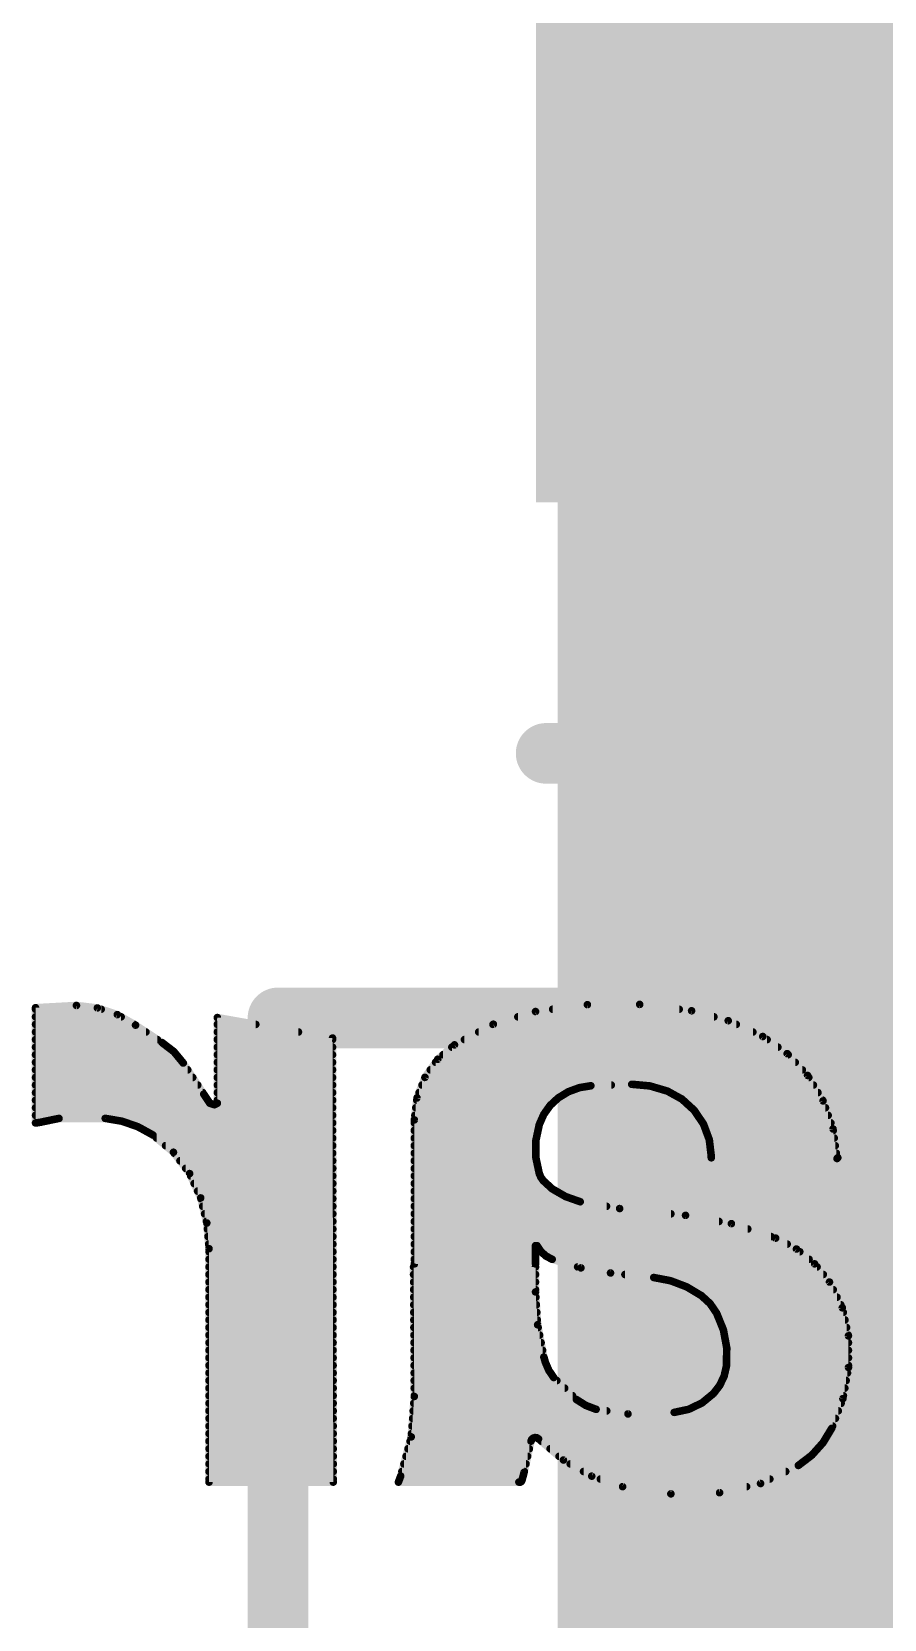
# Model space of a CAD drawing. Extents: x -9 to 98, y -32 to 31.
# Drawn here: x 17.11 to 19.97, y 3.92 to 9.25 of the extents above; entities that cross this region are included whole.
import ezdxf

# ---------------------------------------------------------------- set-up
doc = ezdxf.new("R2010")
doc.units = 0
for name, color, linetype in [('1', 12, 'CONTINUOUS'), ('16', 132, 'CONTINUOUS'), ('21', 41, 'CONTINUOUS'), ('22', 40, 'CONTINUOUS'), ('51', 53, 'CONTINUOUS')]:
    doc.layers.add(name, color=color, linetype=linetype)

# ---------------------------------------------------------------- blocks, each defined once
blk = doc.blocks.new('RECT')
blk.add_solid([(-0.5, -0.5), (0.5, -0.5), (-0.5, 0.5), (0.5, 0.5)])

msp = doc.modelspace()

# ---------------------------------------------------------------- linework, layer by layer
at = {"layer": '16', "const_width": 1.27}
msp.add_lwpolyline([(19.5072, 2.54), (19.5072, 16.3322)], dxfattribs=at)
at = {"layer": '21', "const_width": 0.2032}
for points in [[(19.19, 7.1826), (19.19, 6.4708)], [(18.8341, 6.8267), (19.5459, 6.8267)], [(17.935, 5.94), (24.935, 5.94)], [(17.935, -0.26), (17.935, 5.94)]]:
    msp.add_lwpolyline(points, dxfattribs=at)
at = {"layer": '21', "const_width": 0.1016}
for points in [[(19.2408, 7.1826, 1), (19.1392, 7.1826)], [(18.8341, 6.8775, 1), (18.8341, 6.7759)], [(19.5459, 6.7759, 1), (19.5459, 6.8775)], [(19.1392, 6.4708, 1), (19.2408, 6.4708)], [(17.935, 5.9908, 1), (17.935, 5.8892)], [(17.9858, 5.94, 1), (17.8842, 5.94)]]:
    msp.add_lwpolyline(points, format="xyb", dxfattribs=at)
at = {"layer": '22', "const_width": 0.0127}
for points in [[(17.1285, 5.9741, 1), (17.1157, 5.9741)], [(17.1217, 5.9804, 1), (17.1225, 5.9678)], [(17.1221, 5.9754, 1), (17.1221, 5.9627)], [(17.2601, 5.988, 1), (17.2585, 5.9754)], [(17.2597, 5.9754, 1), (17.2589, 5.988)], [(17.3314, 5.9793, 1), (17.3273, 5.9673)], [(17.3286, 5.967, 1), (17.3301, 5.9796)], [(17.3422, 5.9627, 1), (17.3422, 5.9754)], [(17.3995, 5.9565, 1), (17.3931, 5.9455)], [(17.3943, 5.945, 1), (17.3983, 5.957)], [(18.7977, 5.9677, 1), (18.7993, 5.9551)], [(18.8003, 5.9553, 1), (18.7967, 5.9675)], [(18.856, 5.9754, 1), (18.856, 5.9627)], [(18.9723, 5.9907, 1), (18.9724, 5.978)], [(18.9732, 5.9781, 1), (18.9715, 5.9907)], [(19.1485, 5.9915, 1), (19.147, 5.9789)], [(19.1478, 5.9789, 1), (19.1477, 5.9916)], [(19.2802, 5.9627, 1), (19.2802, 5.9754)], [(19.3235, 5.97, 1), (19.3201, 5.9578)], [(19.321, 5.9576, 1), (19.3226, 5.9702)], [(17.1221, 5.95, 1), (17.1221, 5.9372)], [(17.1221, 5.9246, 1), (17.1221, 5.9119)], [(17.4091, 5.9372, 1), (17.4091, 5.95)], [(17.4609, 5.921, 1), (17.4539, 5.9104)], [(17.4531, 5.9119, 1), (17.4531, 5.9246)], [(17.4542, 5.9102, 1), (17.4606, 5.9212)], [(17.7381, 5.9411, 1), (17.7253, 5.9411)], [(17.7328, 5.9474, 1), (17.7306, 5.9348)], [(17.7317, 5.9246, 1), (17.7317, 5.9119)], [(17.8606, 5.9119, 1), (17.8606, 5.9246)], [(18.6558, 5.9246, 1), (18.6558, 5.9119)], [(18.6553, 5.925, 1), (18.659, 5.9128)], [(18.6601, 5.9133, 1), (18.6541, 5.9245)], [(18.7393, 5.95, 1), (18.7393, 5.9372)], [(19.3964, 5.9372, 1), (19.3964, 5.95)], [(19.4473, 5.9363, 1), (19.442, 5.9247)], [(19.443, 5.9244, 1), (19.4463, 5.9366)], [(19.4716, 5.9119, 1), (19.4716, 5.9246)], [(17.1221, 5.8992, 1), (17.1221, 5.8864)], [(17.1221, 5.8738, 1), (17.1221, 5.861)], [(17.1221, 5.8484, 1), (17.1221, 5.8357)], [(17.4922, 5.8864, 1), (17.4922, 5.8992)], [(17.5308, 5.861, 1), (17.5308, 5.8738)], [(17.5502, 5.8622, 1), (17.5424, 5.8522)], [(17.5428, 5.8519, 1), (17.5498, 5.8625)], [(17.5662, 5.8357, 1), (17.5662, 5.8484)], [(17.7317, 5.8992, 1), (17.7317, 5.8864)], [(17.7317, 5.8738, 1), (17.7317, 5.861)], [(17.7317, 5.8484, 1), (17.7317, 5.8357)], [(18.0035, 5.8864, 1), (18.0035, 5.8992)], [(18.1241, 5.8725, 1), (18.1115, 5.8725)], [(18.1167, 5.8662, 1), (18.1189, 5.8788)], [(18.1178, 5.861, 1), (18.1178, 5.8738)], [(18.1179, 5.8357, 1), (18.1179, 5.8484)], [(18.518, 5.8484, 1), (18.518, 5.8357)], [(18.5238, 5.8552, 1), (18.5298, 5.844)], [(18.5309, 5.8448, 1), (18.5227, 5.8544)], [(18.5603, 5.8738, 1), (18.5603, 5.861)], [(18.608, 5.8992, 1), (18.608, 5.8864)], [(19.5272, 5.8864, 1), (19.5272, 5.8992)], [(19.5642, 5.8828, 1), (19.5568, 5.8724)], [(19.5579, 5.8718, 1), (19.5631, 5.8834)], [(19.575, 5.861, 1), (19.575, 5.8738)], [(19.6112, 5.8357, 1), (19.6112, 5.8484)], [(17.1221, 5.823, 1), (17.1221, 5.8102)], [(17.1221, 5.7976, 1), (17.1221, 5.7848)], [(17.5906, 5.831, 1), (17.5809, 5.823)], [(17.5819, 5.822, 1), (17.5896, 5.832)], [(17.5943, 5.8102, 1), (17.5943, 5.823)], [(17.6227, 5.7922, 1), (17.6121, 5.7852)], [(17.6153, 5.7848, 1), (17.6153, 5.7976)], [(17.7317, 5.823, 1), (17.7317, 5.8102)], [(17.7317, 5.7976, 1), (17.7317, 5.7848)], [(18.1179, 5.8102, 1), (18.1179, 5.823)], [(18.1179, 5.7848, 1), (18.1179, 5.7976)], [(18.4635, 5.7976, 1), (18.4635, 5.7848)], [(18.4665, 5.8061, 1), (18.4748, 5.7965)], [(18.4758, 5.7976, 1), (18.4654, 5.805)], [(18.4884, 5.823, 1), (18.4884, 5.8102)], [(19.6469, 5.8245, 1), (19.6376, 5.8158)], [(19.6386, 5.8149, 1), (19.6459, 5.8253)], [(19.6456, 5.8102, 1), (19.6456, 5.823)], [(19.6694, 5.7848, 1), (19.6694, 5.7976)], [(17.1221, 5.7468, 1), (17.1221, 5.734)], [(17.1221, 5.7722, 1), (17.1221, 5.7595)], [(17.6125, 5.7847, 1), (17.6223, 5.7927)], [(17.6325, 5.7595, 1), (17.6325, 5.7722)], [(17.6492, 5.734, 1), (17.6492, 5.7468)], [(17.7317, 5.7468, 1), (17.7317, 5.734)], [(17.7317, 5.7722, 1), (17.7317, 5.7595)], [(18.118, 5.7595, 1), (18.118, 5.7722)], [(18.118, 5.734, 1), (18.118, 5.7468)], [(18.4277, 5.7468, 1), (18.4277, 5.734)], [(18.4227, 5.7445, 1), (18.4331, 5.7371)], [(18.4338, 5.7385, 1), (18.422, 5.7431)], [(18.4456, 5.7722, 1), (18.4456, 5.7595)], [(19.6931, 5.7595, 1), (19.6931, 5.7722)], [(19.716, 5.7505, 1), (19.7052, 5.7439)], [(19.706, 5.7428, 1), (19.7152, 5.7515)], [(19.7147, 5.734, 1), (19.7147, 5.7468)], [(17.1221, 5.7214, 1), (17.1221, 5.7086)], [(17.1221, 5.696, 1), (17.1221, 5.6833)], [(17.6659, 5.7086, 1), (17.6659, 5.7214)], [(17.6913, 5.688, 1), (17.6807, 5.681)], [(17.6807, 5.681, 1), (17.6913, 5.688)], [(17.6826, 5.6833, 1), (17.6826, 5.696)], [(17.7317, 5.7214, 1), (17.7317, 5.7086)], [(17.7317, 5.696, 1), (17.7317, 5.6833)], [(18.1181, 5.7086, 1), (18.1181, 5.7214)], [(18.1181, 5.6833, 1), (18.1181, 5.696)], [(18.4081, 5.696, 1), (18.4081, 5.6833)], [(18.4179, 5.7214, 1), (18.4179, 5.7086)], [(18.9061, 5.6983, 1), (18.9105, 5.6864)], [(18.9038, 5.6833, 1), (18.9038, 5.696)], [(18.9116, 5.6869, 1), (18.905, 5.6978)], [(18.9441, 5.7124, 1), (18.9462, 5.6998)], [(18.9474, 5.7001, 1), (18.9429, 5.712)], [(18.9838, 5.7188, 1), (18.9842, 5.7062)], [(18.985, 5.7062, 1), (18.983, 5.7188)], [(19.0526, 5.7086, 1), (19.0526, 5.7214)], [(19.1217, 5.7238, 1), (19.1205, 5.7112)], [(19.1213, 5.7112, 1), (19.1209, 5.7238)], [(19.1485, 5.7214, 1), (19.1485, 5.7086)], [(19.1837, 5.718, 1), (19.1801, 5.7059)], [(19.1813, 5.7056, 1), (19.1825, 5.7183)], [(19.2436, 5.7003, 1), (19.2374, 5.6891)], [(19.2387, 5.6886, 1), (19.2423, 5.7008)], [(19.2498, 5.696, 1), (19.2498, 5.6833)], [(19.7302, 5.7086, 1), (19.7302, 5.7214)], [(19.7456, 5.6833, 1), (19.7456, 5.696)], [(17.1221, 5.6706, 1), (17.1221, 5.6578)], [(17.1221, 5.6452, 1), (17.1221, 5.6325)], [(17.6995, 5.6578, 1), (17.6995, 5.6706)], [(17.7083, 5.66, 1), (17.7043, 5.648)], [(17.701, 5.6505, 1), (17.7116, 5.6575)], [(17.7188, 5.6547, 1), (17.7244, 5.6433)], [(17.7196, 5.643, 1), (17.7236, 5.655)], [(17.7317, 5.6706, 1), (17.7317, 5.6578)], [(17.7253, 5.654, 1), (17.7381, 5.654)], [(17.7345, 5.6483, 1), (17.7289, 5.6597)], [(18.1182, 5.6578, 1), (18.1182, 5.6706)], [(18.1182, 5.6325, 1), (18.1182, 5.6452)], [(18.3971, 5.6452, 1), (18.3971, 5.6325)], [(18.4003, 5.6706, 1), (18.4003, 5.6578)], [(18.4075, 5.6709, 1), (18.3949, 5.6725)], [(18.3953, 5.674, 1), (18.4071, 5.6694)], [(18.8433, 5.6514, 1), (18.8519, 5.642)], [(18.842, 5.6325, 1), (18.842, 5.6452)], [(18.8528, 5.643, 1), (18.8425, 5.6504)], [(18.8665, 5.6578, 1), (18.8665, 5.6706)], [(18.8714, 5.6772, 1), (18.878, 5.6664)], [(18.879, 5.6671, 1), (18.8704, 5.6765)], [(19.2937, 5.6725, 1), (19.2851, 5.6631)], [(19.2863, 5.6623, 1), (19.2925, 5.6734)], [(19.2934, 5.6706, 1), (19.2934, 5.6578)], [(19.3212, 5.6452, 1), (19.3212, 5.6325)], [(19.3359, 5.6337, 1), (19.3253, 5.6266)], [(19.3263, 5.6255, 1), (19.3349, 5.6349)], [(19.7685, 5.6639, 1), (19.7566, 5.6597)], [(19.7571, 5.6585, 1), (19.768, 5.6651)], [(19.7611, 5.6578, 1), (19.7611, 5.6706)], [(19.7707, 5.6325, 1), (19.7707, 5.6452)], [(17.1221, 5.5944, 1), (17.1221, 5.5816)], [(17.1221, 5.5944, 1), (17.1221, 5.5816)], [(17.1157, 5.588, 1), (17.1285, 5.588)], [(17.1221, 5.6198, 1), (17.1221, 5.6071)], [(17.1237, 5.5943, 1), (17.1257, 5.5817)], [(17.1247, 5.5816, 1), (17.1247, 5.5944)], [(17.1247, 5.5816, 1), (17.1247, 5.5944)], [(17.1386, 5.5967, 1), (17.1412, 5.5843)], [(17.1409, 5.5842, 1), (17.1389, 5.5968)], [(17.2009, 5.6096, 1), (17.2009, 5.5968)], [(17.2022, 5.597, 1), (17.1996, 5.6094)], [(17.3569, 5.6095, 1), (17.3547, 5.5969)], [(17.3558, 5.5968, 1), (17.3558, 5.6096)], [(17.4141, 5.5997, 1), (17.4099, 5.5877)], [(17.411, 5.5874, 1), (17.4131, 5.5999)], [(17.4283, 5.5944, 1), (17.4283, 5.5816)], [(17.4689, 5.5805, 1), (17.4628, 5.5694)], [(18.1183, 5.6071, 1), (18.1183, 5.6198)], [(18.1183, 5.5816, 1), (18.1183, 5.5944)], [(18.3985, 5.5982, 1), (18.3857, 5.5982)], [(18.3921, 5.5944, 1), (18.3921, 5.5816)], [(18.3858, 5.599, 1), (18.3984, 5.5974)], [(18.394, 5.6198, 1), (18.394, 5.6071)], [(18.8054, 5.5855, 1), (18.817, 5.5803)], [(18.8174, 5.5816, 1), (18.805, 5.5842)], [(18.8135, 5.5816, 1), (18.8135, 5.5944)], [(18.821, 5.6203, 1), (18.8313, 5.613)], [(18.832, 5.6141, 1), (18.8204, 5.6192)], [(18.8247, 5.6071, 1), (18.8247, 5.6198)], [(19.3419, 5.6198, 1), (19.3419, 5.6071)], [(19.359, 5.5944, 1), (19.359, 5.5816)], [(19.3677, 5.5861, 1), (19.3558, 5.5817)], [(19.3565, 5.5804, 1), (19.3671, 5.5875)], [(19.7797, 5.6071, 1), (19.7797, 5.6198)], [(19.7888, 5.5816, 1), (19.7888, 5.5944)], [(17.4638, 5.5689, 1), (17.468, 5.5809)], [(17.4882, 5.569, 1), (17.4882, 5.5563)], [(17.5199, 5.5523, 1), (17.5117, 5.5425)], [(17.5127, 5.5418, 1), (17.5189, 5.553)], [(17.5279, 5.5436, 1), (17.5279, 5.5309)], [(18.1183, 5.5563, 1), (18.1183, 5.569)], [(18.1184, 5.5309, 1), (18.1184, 5.5436)], [(18.3921, 5.569, 1), (18.3921, 5.5563)], [(18.3921, 5.5436, 1), (18.3921, 5.5309)], [(18.8059, 5.5283, 1), (18.7932, 5.5283)], [(18.7933, 5.5296, 1), (18.8057, 5.527)], [(18.8014, 5.5309, 1), (18.8014, 5.5436)], [(18.8069, 5.5563, 1), (18.8069, 5.569)], [(19.3697, 5.569, 1), (19.3697, 5.5563)], [(19.3791, 5.5436, 1), (19.3791, 5.5309)], [(19.3875, 5.5324, 1), (19.3749, 5.5309)], [(19.3753, 5.5294, 1), (19.3872, 5.5338)], [(19.8023, 5.5685, 1), (19.7897, 5.5668)], [(19.79, 5.5655, 1), (19.802, 5.5698)], [(19.7967, 5.5563, 1), (19.7967, 5.569)], [(19.8001, 5.5309, 1), (19.8001, 5.5436)], [(17.5582, 5.5182, 1), (17.5582, 5.5054)], [(17.5896, 5.4935, 1), (17.5794, 5.4858)], [(17.5804, 5.4848, 1), (17.5886, 5.4945)], [(17.587, 5.4928, 1), (17.587, 5.4801)], [(18.1184, 5.5054, 1), (18.1184, 5.5182)], [(18.1185, 5.4801, 1), (18.1185, 5.4928)], [(18.3921, 5.5182, 1), (18.3921, 5.5054)], [(18.3921, 5.4928, 1), (18.3921, 5.4801)], [(18.8057, 5.4737, 1), (18.7933, 5.4711)], [(18.7995, 5.5054, 1), (18.7995, 5.5182)], [(18.7995, 5.4801, 1), (18.7995, 5.4928)], [(19.3836, 5.5182, 1), (19.3836, 5.5054)], [(19.3866, 5.4928, 1), (19.3866, 5.4801)], [(19.3942, 5.4762, 1), (19.3815, 5.4762)], [(19.3878, 5.4776, 1), (19.3878, 5.4649)], [(19.3815, 5.4755, 1), (19.3941, 5.4769)], [(19.8036, 5.5054, 1), (19.8036, 5.5182)], [(19.8071, 5.4801, 1), (19.8071, 5.4928)], [(19.8166, 5.4668, 1), (19.8074, 5.4756)], [(19.812, 5.4649, 1), (19.812, 5.4776)], [(17.6063, 5.4674, 1), (17.6063, 5.4546)], [(17.6255, 5.442, 1), (17.6255, 5.4292)], [(17.6445, 5.4208, 1), (17.633, 5.4156)], [(17.6337, 5.4143, 1), (17.6438, 5.422)], [(18.1185, 5.4546, 1), (18.1185, 5.4674)], [(18.1186, 5.4292, 1), (18.1186, 5.442)], [(18.3921, 5.4674, 1), (18.3921, 5.4546)], [(18.3921, 5.442, 1), (18.3921, 5.4292)], [(18.7932, 5.4724, 1), (18.8059, 5.4724)], [(18.802, 5.4546, 1), (18.802, 5.4674)], [(18.817, 5.4203, 1), (18.8054, 5.4153)], [(18.8074, 5.4292, 1), (18.8074, 5.442)], [(19.3815, 5.4712, 1), (19.3942, 5.4712)], [(19.8049, 5.473, 1), (19.8141, 5.4642)], [(19.8032, 5.4677, 1), (19.8158, 5.4695)], [(17.6424, 5.4166, 1), (17.6424, 5.4039)], [(17.6539, 5.3912, 1), (17.6539, 5.3784)], [(18.1186, 5.4039, 1), (18.1186, 5.4166)], [(18.1187, 5.3784, 1), (18.1187, 5.3912)], [(18.3921, 5.3912, 1), (18.3921, 5.3784)], [(18.3921, 5.4166, 1), (18.3921, 5.4039)], [(18.805, 5.4165, 1), (18.8174, 5.4191)], [(18.8217, 5.4094, 1), (18.8112, 5.4022)], [(18.8106, 5.4032, 1), (18.8223, 5.4083)], [(18.8145, 5.4039, 1), (18.8145, 5.4166)], [(18.8282, 5.3997, 1), (18.8196, 5.3903)], [(18.8187, 5.3914, 1), (18.8291, 5.3986)], [(18.835, 5.3784, 1), (18.835, 5.3912)], [(18.8576, 5.3725, 1), (18.8512, 5.3615)], [(18.8501, 5.3623, 1), (18.8587, 5.3717)], [(17.6655, 5.3658, 1), (17.6655, 5.353)], [(17.6821, 5.338, 1), (17.6697, 5.335)], [(17.6765, 5.3404, 1), (17.6765, 5.3277)], [(17.6701, 5.3339, 1), (17.6817, 5.3391)], [(17.6827, 5.315, 1), (17.6827, 5.3022)], [(18.1187, 5.353, 1), (18.1187, 5.3658)], [(18.1187, 5.3277, 1), (18.1187, 5.3404)], [(18.1188, 5.3022, 1), (18.1188, 5.315)], [(18.3921, 5.3658, 1), (18.3921, 5.353)], [(18.3921, 5.315, 1), (18.3921, 5.3022)], [(18.3921, 5.3404, 1), (18.3921, 5.3277)], [(18.8676, 5.353, 1), (18.8676, 5.3658)], [(18.9015, 5.347, 1), (18.8973, 5.3351)], [(18.8962, 5.3355, 1), (18.9026, 5.3466)], [(18.9194, 5.3277, 1), (18.9194, 5.3404)], [(18.9495, 5.3301, 1), (18.9473, 5.3175)], [(18.9463, 5.3178, 1), (18.9505, 5.3298)], [(19.0365, 5.3022, 1), (19.0365, 5.315)], [(17.6889, 5.2896, 1), (17.6889, 5.2768)], [(17.6951, 5.2642, 1), (17.6951, 5.2515)], [(18.1188, 5.2768, 1), (18.1188, 5.2896)], [(18.1189, 5.2515, 1), (18.1189, 5.2642)], [(18.3921, 5.2896, 1), (18.3921, 5.2768)], [(18.3921, 5.2642, 1), (18.3921, 5.2515)], [(19.0812, 5.3073, 1), (19.0798, 5.2947)], [(19.0794, 5.2947, 1), (19.0816, 5.3073)], [(19.2523, 5.2768, 1), (19.2523, 5.2896)], [(19.3026, 5.2843, 1), (19.3004, 5.2719)], [(19.3008, 5.2718, 1), (19.3022, 5.2844)], [(19.4137, 5.2515, 1), (19.4137, 5.2642)], [(17.7027, 5.2531, 1), (17.69, 5.252)], [(17.6902, 5.251, 1), (17.7025, 5.254)], [(17.6981, 5.2388, 1), (17.6981, 5.226)], [(17.7003, 5.2134, 1), (17.7003, 5.2006)], [(18.1189, 5.226, 1), (18.1189, 5.2388)], [(18.119, 5.2006, 1), (18.119, 5.2134)], [(18.3921, 5.2388, 1), (18.3921, 5.226)], [(18.3921, 5.2134, 1), (18.3921, 5.2006)], [(19.4572, 5.2563, 1), (19.4532, 5.2443)], [(19.4541, 5.2441, 1), (19.4563, 5.2566)], [(19.5101, 5.226, 1), (19.5101, 5.2388)], [(19.5881, 5.2006, 1), (19.5881, 5.2134)], [(17.7025, 5.188, 1), (17.7025, 5.1753)], [(17.7102, 5.1664, 1), (17.6974, 5.1664)], [(17.7038, 5.1626, 1), (17.7038, 5.1498)], [(17.6975, 5.1659, 1), (17.7101, 5.1669)], [(18.119, 5.1753, 1), (18.119, 5.188)], [(18.1191, 5.1498, 1), (18.1191, 5.1626)], [(18.3921, 5.1626, 1), (18.3921, 5.1498)], [(18.3921, 5.188, 1), (18.3921, 5.1753)], [(18.7985, 5.1829, 1), (18.7985, 5.1701)], [(18.8049, 5.1765, 1), (18.7921, 5.1765)], [(18.8089, 5.18, 1), (18.7983, 5.173)], [(18.7985, 5.1498, 1), (18.7985, 5.1626)], [(18.8036, 5.1701, 1), (18.8036, 5.1829)], [(18.8207, 5.1618, 1), (18.8122, 5.1523)], [(18.8174, 5.1626, 1), (18.8174, 5.1498)], [(18.8111, 5.1536, 1), (18.8217, 5.1606)], [(19.6067, 5.2075, 1), (19.6007, 5.1963)], [(19.6017, 5.1959, 1), (19.6057, 5.2079)], [(19.6423, 5.1753, 1), (19.6423, 5.188)], [(19.6774, 5.1702, 1), (19.6693, 5.1604)], [(19.6704, 5.1597, 1), (19.6763, 5.1709)], [(19.6845, 5.1498, 1), (19.6845, 5.1626)], [(17.7038, 5.1372, 1), (17.7038, 5.1244)], [(17.7038, 5.1118, 1), (17.7038, 5.0991)], [(18.1191, 5.1244, 1), (18.1191, 5.1372)], [(18.1191, 5.0991, 1), (18.1191, 5.1118)], [(18.3959, 5.1054, 1), (18.3833, 5.1054)], [(18.3896, 5.1118, 1), (18.3896, 5.0991)], [(18.3921, 5.1372, 1), (18.3921, 5.1244)], [(18.3857, 5.1156, 1), (18.3985, 5.1156)], [(18.3921, 5.122, 1), (18.3921, 5.1093)], [(18.7921, 5.1156, 1), (18.8049, 5.1156)], [(18.8049, 5.1054, 1), (18.7921, 5.1054)], [(18.7985, 5.1244, 1), (18.7985, 5.1372)], [(18.7985, 5.1093, 1), (18.7985, 5.122)], [(18.7985, 5.0991, 1), (18.7985, 5.1118)], [(18.8366, 5.1471, 1), (18.8308, 5.1359)], [(18.8295, 5.1368, 1), (18.838, 5.1462)], [(18.8544, 5.1372, 1), (18.8544, 5.1244)], [(18.8562, 5.1369, 1), (18.8526, 5.1247)], [(18.8515, 5.1252, 1), (18.8573, 5.1364)], [(18.9396, 5.1118, 1), (18.9396, 5.0991)], [(18.9519, 5.1083, 1), (18.9498, 5.0958)], [(18.949, 5.096, 1), (18.9526, 5.1081)], [(19.7156, 5.1244, 1), (19.7156, 5.1372)], [(19.7392, 5.1196, 1), (19.7294, 5.1115)], [(19.7303, 5.1106, 1), (19.7383, 5.1205)], [(19.7426, 5.0991, 1), (19.7426, 5.1118)], [(17.7038, 5.0864, 1), (17.7038, 5.0736)], [(17.7038, 5.061, 1), (17.7038, 5.0483)], [(18.1192, 5.0736, 1), (18.1192, 5.0864)], [(18.1192, 5.0483, 1), (18.1192, 5.061)], [(18.3897, 5.0864, 1), (18.3897, 5.0736)], [(18.3899, 5.061, 1), (18.3899, 5.0483)], [(18.7985, 5.0736, 1), (18.7985, 5.0864)], [(18.7985, 5.0483, 1), (18.7985, 5.061)], [(19.0507, 5.0914, 1), (19.0493, 5.0788)], [(19.0489, 5.0788, 1), (19.0511, 5.0914)], [(19.0983, 5.0864, 1), (19.0983, 5.0736)], [(19.196, 5.076, 1), (19.1936, 5.0636)], [(19.1941, 5.0635, 1), (19.1955, 5.0761)], [(19.2537, 5.0649, 1), (19.2492, 5.053)], [(19.2502, 5.0527, 1), (19.2526, 5.0652)], [(19.2629, 5.061, 1), (19.2629, 5.0483)], [(19.7633, 5.0736, 1), (19.7633, 5.0864)], [(19.7898, 5.0574, 1), (19.7784, 5.0518)], [(19.7792, 5.0506, 1), (19.789, 5.0586)], [(19.7841, 5.0483, 1), (19.7841, 5.061)], [(17.7038, 5.0356, 1), (17.7038, 5.0229)], [(17.7038, 5.0102, 1), (17.7038, 4.9974)], [(18.1193, 5.0229, 1), (18.1193, 5.0356)], [(18.1193, 4.9974, 1), (18.1193, 5.0102)], [(18.39, 5.0356, 1), (18.39, 5.0229)], [(18.3902, 5.0102, 1), (18.3902, 4.9974)], [(18.8048, 5.022, 1), (18.7922, 5.0212)], [(18.7921, 5.0216, 1), (18.8049, 5.0216)], [(18.7985, 5.0229, 1), (18.7985, 5.0356)], [(18.7996, 4.9974, 1), (18.7996, 5.0102)], [(19.3086, 5.0439, 1), (19.302, 5.033)], [(19.303, 5.0325, 1), (19.3076, 5.0444)], [(19.3208, 5.0356, 1), (19.3208, 5.0229)], [(19.3591, 5.0136, 1), (19.3505, 5.0042)], [(19.3515, 5.0034, 1), (19.3581, 5.0144)], [(19.3604, 5.0102, 1), (19.3604, 4.9974)], [(19.7967, 5.0229, 1), (19.7967, 5.0356)], [(19.8094, 4.9974, 1), (19.8094, 5.0102)], [(17.7038, 4.9848, 1), (17.7038, 4.9721)], [(17.7038, 4.9594, 1), (17.7038, 4.9466)], [(18.1194, 4.9721, 1), (18.1194, 4.9848)], [(18.1194, 4.9466, 1), (18.1194, 4.9594)], [(18.3903, 4.9848, 1), (18.3903, 4.9721)], [(18.3905, 4.9594, 1), (18.3905, 4.9466)], [(18.8013, 4.9721, 1), (18.8013, 4.9848)], [(18.8029, 4.9466, 1), (18.8029, 4.9594)], [(19.3888, 4.9862, 1), (19.3783, 4.979)], [(19.3793, 4.9779, 1), (19.3878, 4.9873)], [(19.3865, 4.9848, 1), (19.3865, 4.9721)], [(19.4039, 4.9594, 1), (19.4039, 4.9466)], [(19.4115, 4.9529, 1), (19.3997, 4.9481)], [(19.4004, 4.9469, 1), (19.4108, 4.9541)], [(19.8332, 4.9697, 1), (19.8208, 4.967)], [(19.8213, 4.9655, 1), (19.8327, 4.9712)], [(19.822, 4.9721, 1), (19.822, 4.9848)], [(19.8304, 4.9466, 1), (19.8304, 4.9594)], [(17.7038, 4.934, 1), (17.7038, 4.9212)], [(17.7038, 4.9086, 1), (17.7038, 4.8959)], [(18.1195, 4.9212, 1), (18.1195, 4.934)], [(18.1195, 4.8959, 1), (18.1195, 4.9086)], [(18.3906, 4.934, 1), (18.3906, 4.9212)], [(18.3908, 4.9086, 1), (18.3908, 4.8959)], [(18.8118, 4.9127, 1), (18.7993, 4.9102)], [(18.7992, 4.9111, 1), (18.8119, 4.9119)], [(18.8045, 4.9212, 1), (18.8045, 4.934)], [(18.8073, 4.8959, 1), (18.8073, 4.9086)], [(19.4149, 4.934, 1), (19.4149, 4.9212)], [(19.4252, 4.9086, 1), (19.4252, 4.8959)], [(19.4348, 4.895, 1), (19.4223, 4.8927)], [(19.4227, 4.8915, 1), (19.4345, 4.8963)], [(19.8359, 4.9212, 1), (19.8359, 4.934)], [(19.8415, 4.8959, 1), (19.8415, 4.9086)], [(17.7038, 4.8832, 1), (17.7038, 4.8704)], [(17.7038, 4.8578, 1), (17.7038, 4.845)], [(18.1195, 4.8704, 1), (18.1195, 4.8832)], [(18.1196, 4.845, 1), (18.1196, 4.8578)], [(18.3909, 4.8832, 1), (18.3909, 4.8704)], [(18.3911, 4.8578, 1), (18.3911, 4.845)], [(18.8122, 4.8704, 1), (18.8122, 4.8832)], [(18.8172, 4.845, 1), (18.8172, 4.8578)], [(19.4318, 4.8832, 1), (19.4318, 4.8704)], [(19.4365, 4.8578, 1), (19.4365, 4.845)], [(19.4461, 4.8337, 1), (19.4334, 4.8339)], [(19.8539, 4.8743, 1), (19.8413, 4.8743)], [(19.8414, 4.8729, 1), (19.8538, 4.8757)], [(19.847, 4.8704, 1), (19.847, 4.8832)], [(19.8477, 4.845, 1), (19.8477, 4.8578)], [(17.7038, 4.8324, 1), (17.7038, 4.8197)], [(17.7038, 4.807, 1), (17.7038, 4.7942)], [(18.1196, 4.8197, 1), (18.1196, 4.8324)], [(18.1197, 4.7942, 1), (18.1197, 4.807)], [(18.3912, 4.8324, 1), (18.3912, 4.8197)], [(18.3914, 4.807, 1), (18.3914, 4.7942)], [(18.8326, 4.8049, 1), (18.8204, 4.8013)], [(18.8203, 4.8019, 1), (18.8327, 4.8043)], [(18.8221, 4.8197, 1), (18.8221, 4.8324)], [(18.8374, 4.7879, 1), (18.8258, 4.7829)], [(18.8255, 4.7836, 1), (18.8377, 4.7872)], [(18.8272, 4.7942, 1), (18.8272, 4.807)], [(19.4391, 4.807, 1), (19.4391, 4.7942)], [(19.4396, 4.8324, 1), (19.4396, 4.8197)], [(19.4335, 4.8326, 1), (19.446, 4.835)], [(19.8477, 4.8197, 1), (19.8477, 4.8324)], [(19.8478, 4.7942, 1), (19.8478, 4.807)], [(17.7038, 4.7816, 1), (17.7038, 4.7688)], [(17.7038, 4.7562, 1), (17.7038, 4.7435)], [(17.7038, 4.7308, 1), (17.7038, 4.718)], [(18.1197, 4.7688, 1), (18.1197, 4.7816)], [(18.1198, 4.7435, 1), (18.1198, 4.7562)], [(18.1198, 4.718, 1), (18.1198, 4.7308)], [(18.3915, 4.7816, 1), (18.3915, 4.7688)], [(18.3917, 4.7562, 1), (18.3917, 4.7435)], [(18.3918, 4.7308, 1), (18.3918, 4.718)], [(18.836, 4.7688, 1), (18.836, 4.7816)], [(18.8483, 4.7622, 1), (18.8378, 4.755)], [(18.8372, 4.7561, 1), (18.8489, 4.7611)], [(18.8491, 4.7435, 1), (18.8491, 4.7562)], [(18.8639, 4.7392, 1), (18.8551, 4.73)], [(18.8543, 4.731, 1), (18.8647, 4.7382)], [(18.87, 4.718, 1), (18.87, 4.7308)], [(19.4238, 4.7308, 1), (19.4238, 4.718)], [(19.4247, 4.7408, 1), (19.4371, 4.7379)], [(19.4366, 4.7366, 1), (19.4252, 4.742)], [(19.4333, 4.7562, 1), (19.4333, 4.7435)], [(19.4386, 4.7816, 1), (19.4386, 4.7688)], [(19.4323, 4.7728, 1), (19.4449, 4.7726)], [(19.4448, 4.7713, 1), (19.4324, 4.7741)], [(19.84, 4.718, 1), (19.84, 4.7308)], [(19.8541, 4.7671, 1), (19.8416, 4.7693)], [(19.8415, 4.7682, 1), (19.8542, 4.7682)], [(19.8445, 4.7435, 1), (19.8445, 4.7562)], [(19.8478, 4.7688, 1), (19.8478, 4.7816)], [(17.7038, 4.7054, 1), (17.7038, 4.6926)], [(17.7038, 4.68, 1), (17.7038, 4.6673)], [(18.1198, 4.6926, 1), (18.1198, 4.7054)], [(18.1199, 4.6673, 1), (18.1199, 4.68)], [(18.3919, 4.7054, 1), (18.3919, 4.6926)], [(18.3921, 4.68, 1), (18.3921, 4.6673)], [(18.3984, 4.6706, 1), (18.3858, 4.6716)], [(18.8963, 4.6926, 1), (18.8963, 4.7054)], [(18.9226, 4.6673, 1), (18.9226, 4.68)], [(19.3862, 4.68, 1), (19.3862, 4.6673)], [(19.3904, 4.6851, 1), (19.4004, 4.6773)], [(19.3994, 4.6763, 1), (19.3914, 4.6861)], [(19.4091, 4.7054, 1), (19.4091, 4.6926)], [(19.4105, 4.7111, 1), (19.422, 4.7056)], [(19.4213, 4.7045, 1), (19.4112, 4.7122)], [(19.8308, 4.6673, 1), (19.8308, 4.68)], [(19.8354, 4.6926, 1), (19.8354, 4.7054)], [(17.7038, 4.6546, 1), (17.7038, 4.6418)], [(17.7038, 4.6292, 1), (17.7038, 4.6164)], [(18.1199, 4.6418, 1), (18.1199, 4.6546)], [(18.12, 4.6164, 1), (18.12, 4.6292)], [(18.3884, 4.6292, 1), (18.3884, 4.6164)], [(18.3904, 4.6546, 1), (18.3904, 4.6418)], [(18.3858, 4.6711, 1), (18.3984, 4.6711)], [(18.9391, 4.6663, 1), (18.9323, 4.6555)], [(18.9313, 4.6563, 1), (18.9401, 4.6655)], [(18.9558, 4.6418, 1), (18.9558, 4.6546)], [(18.9693, 4.647, 1), (18.9648, 4.6351)], [(18.9636, 4.6357, 1), (18.9704, 4.6464)], [(19.0026, 4.6342, 1), (19.0008, 4.6216)], [(18.9994, 4.622, 1), (19.004, 4.6338)], [(19.0373, 4.6164, 1), (19.0373, 4.6292)], [(19.2621, 4.6239, 1), (19.2647, 4.6115)], [(19.2636, 4.6114, 1), (19.2632, 4.624)], [(19.2875, 4.6292, 1), (19.2875, 4.6164)], [(19.3093, 4.6337, 1), (19.3149, 4.6223)], [(19.3134, 4.6218, 1), (19.3108, 4.6342)], [(19.3541, 4.6546, 1), (19.3541, 4.6418)], [(19.3529, 4.6545, 1), (19.361, 4.6447)], [(19.3597, 4.6439, 1), (19.3542, 4.6553)], [(19.8136, 4.6164, 1), (19.8136, 4.6292)], [(19.8228, 4.6649, 1), (19.8353, 4.6626)], [(19.835, 4.6615, 1), (19.8231, 4.666)], [(19.8232, 4.6418, 1), (19.8232, 4.6546)], [(17.7038, 4.6038, 1), (17.7038, 4.5911)], [(17.7038, 4.5784, 1), (17.7038, 4.5656)], [(18.12, 4.5911, 1), (18.12, 4.6038)], [(18.1201, 4.5656, 1), (18.1201, 4.5784)], [(18.3845, 4.5784, 1), (18.3845, 4.5656)], [(18.3865, 4.6038, 1), (18.3865, 4.5911)], [(19.1082, 4.6189, 1), (19.1086, 4.6063)], [(19.1075, 4.6063, 1), (19.1093, 4.6189)], [(19.7971, 4.5611, 1), (19.7863, 4.5677)], [(19.7946, 4.5656, 1), (19.7946, 4.5784)], [(19.8041, 4.5911, 1), (19.8041, 4.6038)], [(17.7038, 4.553, 1), (17.7038, 4.5403)], [(17.7038, 4.5276, 1), (17.7038, 4.5149)], [(18.1201, 4.5403, 1), (18.1201, 4.553)], [(18.1202, 4.5149, 1), (18.1202, 4.5276)], [(18.3779, 4.5276, 1), (18.3779, 4.5149)], [(18.3754, 4.5361, 1), (18.3881, 4.5351)], [(18.3879, 4.534, 1), (18.3756, 4.5373)], [(18.3826, 4.553, 1), (18.3826, 4.5403)], [(18.7775, 4.5237, 1), (18.7891, 4.5187)], [(18.7895, 4.5198, 1), (18.7771, 4.5226)], [(18.7816, 4.5319, 1), (18.7901, 4.5224)], [(18.7917, 4.5246, 1), (18.78, 4.5297)], [(18.7833, 4.5149, 1), (18.7833, 4.5276)], [(18.7889, 4.5375, 1), (18.7925, 4.5254)], [(18.7949, 4.5267, 1), (18.7865, 4.5362)], [(18.7978, 4.5396, 1), (18.796, 4.527)], [(18.7987, 4.5272, 1), (18.7951, 4.5394)], [(18.8068, 4.5377, 1), (18.7998, 4.5271)], [(18.8024, 4.5261, 1), (18.8042, 4.5386)], [(18.8128, 4.5336, 1), (18.8046, 4.524)], [(18.8052, 4.5235, 1), (18.8122, 4.5341)], [(18.8176, 4.5276, 1), (18.8176, 4.5149)], [(19.7571, 4.5194, 1), (19.7679, 4.5128)], [(19.7672, 4.5119, 1), (19.7578, 4.5203)], [(19.7656, 4.5149, 1), (19.7656, 4.5276)], [(19.7809, 4.5403, 1), (19.7809, 4.553)], [(19.7858, 4.5666, 1), (19.7976, 4.5622)], [(17.7038, 4.5022, 1), (17.7038, 4.4894)], [(17.7038, 4.4768, 1), (17.7038, 4.4641)], [(18.1202, 4.4894, 1), (18.1202, 4.5022)], [(18.1203, 4.4641, 1), (18.1203, 4.4768)], [(18.3642, 4.4768, 1), (18.3642, 4.4641)], [(18.371, 4.5022, 1), (18.371, 4.4894)], [(18.7721, 4.4641, 1), (18.7721, 4.4768)], [(18.7777, 4.4894, 1), (18.7777, 4.5022)], [(18.8475, 4.5022, 1), (18.8475, 4.4894)], [(18.8774, 4.4768, 1), (18.8774, 4.4641)], [(18.8951, 4.4635, 1), (18.8889, 4.4524)], [(19.7201, 4.4784, 1), (19.7295, 4.4699)], [(19.7199, 4.4641, 1), (19.7199, 4.4768)], [(19.7286, 4.4691, 1), (19.7209, 4.4792)], [(19.7443, 4.4894, 1), (19.7443, 4.5022)], [(17.7038, 4.4514, 1), (17.7038, 4.4386)], [(17.7038, 4.426, 1), (17.7038, 4.4132)], [(18.1203, 4.4386, 1), (18.1203, 4.4514)], [(18.1203, 4.4132, 1), (18.1203, 4.426)], [(18.3524, 4.4022, 1), (18.3404, 4.4066)], [(18.3505, 4.426, 1), (18.3505, 4.4132)], [(18.3573, 4.4514, 1), (18.3573, 4.4386)], [(18.7542, 4.4185, 1), (18.7666, 4.4157)], [(18.7665, 4.4154, 1), (18.7543, 4.4188)], [(18.761, 4.4132, 1), (18.761, 4.426)], [(18.7665, 4.4386, 1), (18.7665, 4.4514)], [(18.8879, 4.4531, 1), (18.8961, 4.4628)], [(18.9149, 4.4514, 1), (18.9149, 4.4386)], [(18.9596, 4.426, 1), (18.9596, 4.4132)], [(18.9891, 4.41, 1), (18.985, 4.398)], [(19.6374, 4.4132, 1), (19.6374, 4.426)], [(19.6761, 4.445, 1), (19.6837, 4.4348)], [(19.6826, 4.4342, 1), (19.6772, 4.4456)], [(19.6866, 4.4386, 1), (19.6866, 4.4514)], [(17.7038, 4.4006, 1), (17.7038, 4.3879)], [(17.7038, 4.3904, 1), (17.7038, 4.3777)], [(17.6974, 4.384, 1), (17.7102, 4.384)], [(18.1141, 4.384, 1), (18.1267, 4.384)], [(18.1204, 4.3879, 1), (18.1204, 4.4006)], [(18.1204, 4.3777, 1), (18.1204, 4.3904)], [(18.3388, 4.3904, 1), (18.3388, 4.3777)], [(18.3328, 4.3862, 1), (18.3448, 4.3818)], [(18.3426, 4.4006, 1), (18.3426, 4.3879)], [(18.3403, 4.4061, 1), (18.3525, 4.4027)], [(18.7432, 4.3903, 1), (18.7422, 4.3777)], [(18.744, 4.3893, 1), (18.7497, 4.378)], [(18.7427, 4.3777, 1), (18.7427, 4.3904)], [(18.7452, 4.3889, 1), (18.756, 4.3822)], [(18.7463, 4.3773, 1), (18.7474, 4.39)], [(18.7467, 4.3908, 1), (18.7589, 4.3874)], [(18.7582, 4.3858, 1), (18.7474, 4.3924)], [(18.7535, 4.3799, 1), (18.7477, 4.3912)], [(18.7542, 4.3879, 1), (18.7542, 4.4006)], [(18.9839, 4.3985, 1), (18.9902, 4.4095)], [(19.0159, 4.4006, 1), (19.0159, 4.3879)], [(19.0906, 4.3752, 1), (19.0906, 4.3624)], [(19.0915, 4.3751, 1), (19.0897, 4.3625)], [(19.0886, 4.3628, 1), (19.0926, 4.3748)], [(19.5061, 4.3624, 1), (19.5061, 4.3752)], [(19.5503, 4.3851, 1), (19.5557, 4.3736)], [(19.5544, 4.3731, 1), (19.5516, 4.3855)], [(19.5841, 4.3879, 1), (19.5841, 4.4006)], [(19.2522, 4.351, 1), (19.2525, 4.3383)], [(19.2514, 4.3384, 1), (19.2533, 4.351)], [(19.4144, 4.3547, 1), (19.4172, 4.3423)], [(19.4159, 4.3422, 1), (19.4157, 4.3548)]]:
    msp.add_lwpolyline(points, format="xyb", dxfattribs=at)
at = {"layer": '22', "const_width": 0.0254}
for points in [[(17.2593, 5.9817), (17.1221, 5.9741)], [(17.1221, 5.9741), (17.1221, 5.588)], [(17.1221, 5.969), (17.3422, 5.969)], [(17.3294, 5.9733), (17.2593, 5.9817)], [(17.3963, 5.951), (17.3294, 5.9733)], [(17.4574, 5.9157), (17.3963, 5.951)], [(18.6571, 5.9189), (18.7985, 5.9614)], [(18.7985, 5.9614), (18.9724, 5.9844)], [(18.856, 5.969), (19.2802, 5.969)], [(18.9724, 5.9844), (19.1477, 5.9852)], [(19.1477, 5.9852), (19.3218, 5.9639)], [(19.3218, 5.9639), (19.4447, 5.9305)], [(17.1221, 5.9436), (17.4091, 5.9436)], [(17.1221, 5.9182), (17.4531, 5.9182)], [(17.5463, 5.8572), (17.4574, 5.9157)], [(18.1178, 5.8725), (17.7317, 5.9411)], [(17.7317, 5.9411), (17.7317, 5.654)], [(17.7317, 5.9182), (17.8606, 5.9182)], [(18.5268, 5.8496), (18.6571, 5.9189)], [(18.6558, 5.9182), (19.4716, 5.9182)], [(18.7393, 5.9436), (19.3964, 5.9436)], [(19.4447, 5.9305), (19.5605, 5.8776)], [(17.1221, 5.8928), (17.4922, 5.8928)], [(17.1221, 5.8674), (17.5308, 5.8674)], [(17.1221, 5.842), (17.5662, 5.842)], [(17.5858, 5.827), (17.5463, 5.8572)], [(17.7317, 5.8928), (18.0035, 5.8928)], [(17.7317, 5.8674), (18.1178, 5.8674)], [(17.7317, 5.842), (18.1179, 5.842)], [(18.1204, 4.384), (18.1178, 5.8725)], [(18.4706, 5.8013), (18.5268, 5.8496)], [(18.518, 5.842), (19.6112, 5.842)], [(18.5603, 5.8674), (19.575, 5.8674)], [(18.608, 5.8928), (19.5272, 5.8928)], [(19.5605, 5.8776), (19.6423, 5.8201)], [(17.1221, 5.8166), (17.5943, 5.8166)], [(17.1221, 5.7912), (17.6153, 5.7912)], [(17.6174, 5.7887), (17.5858, 5.827)], [(17.686, 5.6845), (17.6174, 5.7887)], [(17.7317, 5.8166), (18.1179, 5.8166)], [(17.7317, 5.7912), (18.1179, 5.7912)], [(18.4279, 5.7408), (18.4706, 5.8013)], [(18.4635, 5.7912), (19.6694, 5.7912)], [(18.4884, 5.8166), (19.6456, 5.8166)], [(19.6423, 5.8201), (19.7106, 5.7472)], [(17.1221, 5.7658), (17.6325, 5.7658)], [(17.1221, 5.7404), (17.6492, 5.7404)], [(17.7317, 5.7658), (18.118, 5.7658)], [(17.7317, 5.7404), (18.118, 5.7404)], [(18.4012, 5.6717), (18.4279, 5.7408)], [(18.4277, 5.7404), (19.7147, 5.7404)], [(18.4456, 5.7658), (19.6931, 5.7658)], [(19.7106, 5.7472), (19.7626, 5.6618)], [(17.1221, 5.715), (17.6659, 5.715)], [(17.1221, 5.6896), (17.6826, 5.6896)], [(17.7063, 5.654), (17.686, 5.6845)], [(17.7317, 5.715), (18.1181, 5.715)], [(17.7317, 5.6896), (18.1181, 5.6896)], [(18.4081, 5.6896), (18.9038, 5.6896)], [(18.4179, 5.715), (19.0526, 5.715)], [(18.9083, 5.6924), (18.8747, 5.6718)], [(18.9452, 5.7061), (18.9083, 5.6924)], [(18.984, 5.7125), (18.9452, 5.7061)], [(19.1211, 5.7175), (18.984, 5.7125)], [(19.1819, 5.712), (19.1211, 5.7175)], [(19.1485, 5.715), (19.7302, 5.715)], [(19.2405, 5.6947), (19.1819, 5.712)], [(19.2894, 5.6678), (19.2405, 5.6947)], [(19.2498, 5.6896), (19.7456, 5.6896)], [(17.1221, 5.6642), (17.6995, 5.6642)], [(17.1221, 5.6388), (18.1182, 5.6388)], [(17.7216, 5.649), (17.7063, 5.654)], [(17.7317, 5.654), (17.7216, 5.649)], [(17.7317, 5.6642), (18.1182, 5.6642)], [(18.3921, 5.5982), (18.4012, 5.6717)], [(18.3971, 5.6388), (18.842, 5.6388)], [(18.4003, 5.6642), (18.8665, 5.6642)], [(18.8476, 5.6467), (18.8262, 5.6167)], [(18.8747, 5.6718), (18.8476, 5.6467)], [(19.3306, 5.6302), (19.2894, 5.6678)], [(19.2934, 5.6642), (19.7611, 5.6642)], [(19.3212, 5.6388), (19.7707, 5.6388)], [(19.3618, 5.5839), (19.3306, 5.6302)], [(19.7626, 5.6618), (19.796, 5.5676)], [(17.1221, 5.6134), (18.1183, 5.6134)], [(17.1221, 5.588), (17.1247, 5.588)], [(17.1221, 5.588), (17.1247, 5.588)], [(17.1247, 5.588), (17.1399, 5.5905)], [(17.1399, 5.5905), (17.2009, 5.6032)], [(17.2009, 5.6032), (17.3558, 5.6032)], [(17.3558, 5.6032), (17.412, 5.5937)], [(17.412, 5.5937), (17.4659, 5.5749)], [(17.4283, 5.588), (18.1183, 5.588)], [(17.4659, 5.5749), (17.5158, 5.5474)], [(18.3921, 5.1156), (18.3921, 5.5982)], [(18.3921, 5.588), (18.8135, 5.588)], [(18.394, 5.6134), (18.8247, 5.6134)], [(18.8112, 5.5829), (18.7995, 5.5283)], [(18.8262, 5.6167), (18.8112, 5.5829)], [(19.3419, 5.6134), (19.7797, 5.6134)], [(19.359, 5.588), (19.7888, 5.588)], [(19.3812, 5.5316), (19.3618, 5.5839)], [(17.4882, 5.5626), (18.1183, 5.5626)], [(17.5158, 5.5474), (17.5845, 5.4897)], [(17.5279, 5.5372), (18.1184, 5.5372)], [(18.3921, 5.5626), (18.8069, 5.5626)], [(18.3921, 5.5372), (18.8014, 5.5372)], [(18.7995, 5.5283), (18.7995, 5.4724)], [(19.3697, 5.5626), (19.7967, 5.5626)], [(19.3791, 5.5372), (19.8001, 5.5372)], [(19.3878, 5.4762), (19.3812, 5.5316)], [(19.796, 5.5676), (19.8095, 5.4686)], [(17.5582, 5.5118), (18.1184, 5.5118)], [(17.5845, 5.4897), (17.6388, 5.4182)], [(17.587, 5.4864), (18.1185, 5.4864)], [(18.3921, 5.5118), (18.7995, 5.5118)], [(18.3921, 5.4864), (18.7995, 5.4864)], [(18.7995, 5.4724), (18.8112, 5.4178)], [(19.3836, 5.5118), (19.8036, 5.5118)], [(19.3866, 5.4864), (19.8071, 5.4864)], [(19.3878, 5.4712), (19.3878, 5.4762)], [(19.812, 5.4712), (19.3878, 5.4712)], [(19.8095, 5.4686), (19.812, 5.4712)], [(17.6063, 5.461), (18.1185, 5.461)], [(17.6255, 5.4356), (18.1186, 5.4356)], [(17.6388, 5.4182), (17.6759, 5.3365)], [(18.3921, 5.461), (18.802, 5.461)], [(18.3921, 5.4356), (18.8074, 5.4356)], [(18.8112, 5.4178), (18.8165, 5.4058)], [(17.6424, 5.4102), (18.1186, 5.4102)], [(17.6539, 5.3848), (18.1187, 5.3848)], [(18.3921, 5.4102), (18.8145, 5.4102)], [(18.3921, 5.3848), (18.835, 5.3848)], [(18.8165, 5.4058), (18.8239, 5.395)], [(18.8239, 5.395), (18.8544, 5.367)], [(18.8544, 5.367), (18.8994, 5.3411)], [(17.6655, 5.3594), (18.1187, 5.3594)], [(17.6759, 5.3365), (17.6964, 5.2525)], [(17.6765, 5.334), (18.1187, 5.334)], [(17.6827, 5.3086), (18.1188, 5.3086)], [(18.3921, 5.3594), (18.8676, 5.3594)], [(18.3921, 5.334), (18.9194, 5.334)], [(18.3921, 5.3086), (19.0365, 5.3086)], [(18.8994, 5.3411), (18.9484, 5.3238)], [(18.9484, 5.3238), (19.0805, 5.301)], [(17.6889, 5.2832), (18.1188, 5.2832)], [(17.6951, 5.2578), (18.1189, 5.2578)], [(18.3921, 5.2832), (19.2523, 5.2832)], [(18.3921, 5.2578), (19.4137, 5.2578)], [(19.0805, 5.301), (19.3015, 5.2781)], [(19.3015, 5.2781), (19.4552, 5.2503)], [(17.6964, 5.2525), (17.7038, 5.1664)], [(17.6981, 5.2324), (18.1189, 5.2324)], [(17.7003, 5.207), (18.119, 5.207)], [(18.3921, 5.2324), (19.5101, 5.2324)], [(18.3921, 5.207), (19.5881, 5.207)], [(19.4552, 5.2503), (19.6037, 5.2019)], [(17.7025, 5.1816), (18.119, 5.1816)], [(17.7038, 5.1664), (17.7038, 4.384)], [(17.7038, 5.1562), (18.1191, 5.1562)], [(18.3921, 5.1816), (19.6423, 5.1816)], [(18.3921, 5.1562), (18.7985, 5.1562)], [(18.8036, 5.1765), (18.7985, 5.1765)], [(18.7985, 5.1765), (18.7985, 5.1156)], [(18.8164, 5.1571), (18.8036, 5.1765)], [(18.8337, 5.1415), (18.8164, 5.1571)], [(18.8174, 5.1562), (19.6845, 5.1562)], [(19.6037, 5.2019), (19.6734, 5.1653)], [(19.6734, 5.1653), (19.7343, 5.1155)], [(17.7038, 5.1308), (18.1191, 5.1308)], [(17.7038, 5.1054), (18.1191, 5.1054)], [(18.3921, 4.6711), (18.3896, 5.1054)], [(18.3896, 5.1054), (18.7985, 5.1054)], [(18.3921, 5.1308), (18.7985, 5.1308)], [(18.7985, 5.1156), (18.3921, 5.1156)], [(18.7985, 5.1054), (18.7985, 5.0216)], [(18.8544, 5.1308), (18.8337, 5.1415)], [(18.9508, 5.102), (18.8544, 5.1308)], [(18.8544, 5.1308), (19.7156, 5.1308)], [(18.9396, 5.1054), (19.7426, 5.1054)], [(19.05, 5.0851), (18.9508, 5.102)], [(19.7343, 5.1155), (19.7841, 5.0546)], [(17.7038, 5.08), (18.1192, 5.08)], [(17.7038, 5.0546), (18.1192, 5.0546)], [(18.3897, 5.08), (18.7985, 5.08)], [(18.3899, 5.0546), (18.7985, 5.0546)], [(19.1948, 5.0698), (19.05, 5.0851)], [(19.0983, 5.08), (19.7633, 5.08)], [(19.2514, 5.059), (19.1948, 5.0698)], [(19.3053, 5.0385), (19.2514, 5.059)], [(19.2629, 5.0546), (19.7841, 5.0546)], [(19.7841, 5.0546), (19.827, 4.9684)], [(17.7038, 5.0292), (18.1193, 5.0292)], [(17.7038, 5.0038), (18.1193, 5.0038)], [(18.39, 5.0292), (18.7985, 5.0292)], [(18.3902, 5.0038), (18.7996, 5.0038)], [(18.7985, 5.0216), (18.8055, 4.9115)], [(19.3548, 5.0089), (19.3053, 5.0385)], [(19.3208, 5.0292), (19.7967, 5.0292)], [(19.3836, 4.9826), (19.3548, 5.0089)], [(19.3604, 5.0038), (19.8094, 5.0038)], [(17.7038, 4.9784), (18.1194, 4.9784)], [(17.7038, 4.953), (18.1194, 4.953)], [(18.3903, 4.9784), (18.8013, 4.9784)], [(18.3905, 4.953), (18.8029, 4.953)], [(19.4056, 4.9505), (19.3836, 4.9826)], [(19.3865, 4.9784), (19.822, 4.9784)], [(19.4039, 4.953), (19.8304, 4.953)], [(19.4286, 4.8939), (19.4056, 4.9505)], [(19.827, 4.9684), (19.8476, 4.8743)], [(17.7038, 4.9276), (18.1195, 4.9276)], [(17.7038, 4.9022), (18.1195, 4.9022)], [(18.3906, 4.9276), (18.8045, 4.9276)], [(18.3908, 4.9022), (18.8073, 4.9022)], [(18.8055, 4.9115), (18.8265, 4.8031)], [(19.4149, 4.9276), (19.8359, 4.9276)], [(19.4252, 4.9022), (19.8415, 4.9022)], [(19.4397, 4.8338), (19.4286, 4.8939)], [(17.7038, 4.8768), (18.1195, 4.8768)], [(17.7038, 4.8514), (18.1196, 4.8514)], [(18.3909, 4.8768), (18.8122, 4.8768)], [(18.3911, 4.8514), (18.8172, 4.8514)], [(19.4318, 4.8768), (19.847, 4.8768)], [(19.4365, 4.8514), (19.8477, 4.8514)], [(19.4386, 4.7727), (19.4397, 4.8338)], [(19.8476, 4.8743), (19.8479, 4.7682)], [(17.7038, 4.826), (18.1196, 4.826)], [(17.7038, 4.8006), (18.1197, 4.8006)], [(18.3912, 4.826), (18.8221, 4.826)], [(18.3914, 4.8006), (18.8272, 4.8006)], [(18.8265, 4.8031), (18.8316, 4.7854)], [(18.8316, 4.7854), (18.8431, 4.7586)], [(19.4391, 4.8006), (19.8478, 4.8006)], [(19.4396, 4.826), (19.8477, 4.826)], [(17.7038, 4.7752), (18.1197, 4.7752)], [(17.7038, 4.7498), (18.1198, 4.7498)], [(17.7038, 4.7244), (18.1198, 4.7244)], [(18.3915, 4.7752), (18.836, 4.7752)], [(18.3917, 4.7498), (18.8491, 4.7498)], [(18.3918, 4.7244), (18.87, 4.7244)], [(18.8431, 4.7586), (18.8595, 4.7346)], [(18.8595, 4.7346), (18.9357, 4.6609)], [(19.4163, 4.7084), (19.4309, 4.7393)], [(19.4238, 4.7244), (19.84, 4.7244)], [(19.4309, 4.7393), (19.4386, 4.7727)], [(19.4333, 4.7498), (19.8445, 4.7498)], [(19.4386, 4.7752), (19.8478, 4.7752)], [(19.8479, 4.7682), (19.829, 4.6637)], [(17.7038, 4.699), (18.1198, 4.699)], [(17.7038, 4.6736), (18.1199, 4.6736)], [(18.3818, 4.5356), (18.3921, 4.6711)], [(18.3919, 4.699), (18.8963, 4.699)], [(18.3921, 4.6736), (18.9226, 4.6736)], [(19.357, 4.6496), (19.3954, 4.6812)], [(19.3862, 4.6736), (19.8308, 4.6736)], [(19.3954, 4.6812), (19.4163, 4.7084)], [(19.4091, 4.699), (19.8354, 4.699)], [(17.7038, 4.6482), (18.1199, 4.6482)], [(17.7038, 4.6228), (18.12, 4.6228)], [(18.3884, 4.6228), (19.0373, 4.6228)], [(18.3904, 4.6482), (18.9558, 4.6482)], [(18.9357, 4.6609), (18.967, 4.6411)], [(18.967, 4.6411), (19.0017, 4.6279)], [(19.0017, 4.6279), (19.1084, 4.6126)], [(19.1084, 4.6126), (19.2634, 4.6177)], [(19.2634, 4.6177), (19.3121, 4.628)], [(19.2875, 4.6228), (19.8136, 4.6228)], [(19.3121, 4.628), (19.357, 4.6496)], [(19.3541, 4.6482), (19.8232, 4.6482)], [(19.829, 4.6637), (19.7917, 4.5644)], [(17.7038, 4.5974), (18.12, 4.5974)], [(17.7038, 4.572), (18.1201, 4.572)], [(18.3845, 4.572), (19.7946, 4.572)], [(18.3865, 4.5974), (19.8041, 4.5974)], [(19.7917, 4.5644), (19.7625, 4.5161)], [(17.7038, 4.5466), (18.1201, 4.5466)], [(17.7038, 4.5212), (18.1202, 4.5212)], [(18.3464, 4.4044), (18.3818, 4.5356)], [(18.3779, 4.5212), (18.7833, 4.5212)], [(18.3826, 4.5466), (19.7809, 4.5466)], [(18.7833, 4.5212), (18.7604, 4.4171)], [(18.7859, 4.5271), (18.7833, 4.5212)], [(18.7907, 4.5314), (18.7859, 4.5271)], [(18.7969, 4.5333), (18.7907, 4.5314)], [(18.8033, 4.5324), (18.7969, 4.5333)], [(18.8087, 4.5288), (18.8033, 4.5324)], [(18.892, 4.458), (18.8087, 4.5288)], [(18.8176, 4.5212), (19.7656, 4.5212)], [(19.7625, 4.5161), (19.7248, 4.4741)], [(17.7038, 4.4958), (18.1202, 4.4958)], [(17.7038, 4.4704), (18.1203, 4.4704)], [(18.3642, 4.4704), (18.7721, 4.4704)], [(18.371, 4.4958), (18.7777, 4.4958)], [(18.8475, 4.4958), (19.7443, 4.4958)], [(18.8774, 4.4704), (19.7199, 4.4704)], [(18.9871, 4.404), (18.892, 4.458)], [(19.7248, 4.4741), (19.6799, 4.4399)], [(17.7038, 4.445), (18.1203, 4.445)], [(17.7038, 4.4196), (18.1203, 4.4196)], [(18.3388, 4.384), (18.3464, 4.4044)], [(18.3505, 4.4196), (18.761, 4.4196)], [(18.3573, 4.445), (18.7665, 4.445)], [(18.7604, 4.4171), (18.7528, 4.3891)], [(18.9149, 4.445), (19.6866, 4.445)], [(18.9596, 4.4196), (19.6374, 4.4196)], [(19.0906, 4.3688), (18.9871, 4.404)], [(19.6799, 4.4399), (19.553, 4.3793)], [(17.7038, 4.3942), (18.1204, 4.3942)], [(17.7038, 4.384), (18.1204, 4.384)], [(18.7427, 4.384), (18.3388, 4.384)], [(18.3426, 4.3942), (18.7542, 4.3942)], [(18.7469, 4.3837), (18.7427, 4.384)], [(18.7506, 4.3855), (18.7469, 4.3837)], [(18.7528, 4.3891), (18.7506, 4.3855)], [(19.0159, 4.3942), (19.5841, 4.3942)], [(19.2523, 4.3447), (19.0906, 4.3688)], [(19.0906, 4.3688), (19.5061, 4.3688)], [(19.553, 4.3793), (19.4158, 4.3485)], [(19.4158, 4.3485), (19.2523, 4.3447)]]:
    msp.add_lwpolyline(points, dxfattribs=at)
at = {"layer": '51', "const_width": 0.127}
for points in [[(19.05, 8.668), (19.05, 12.668)], [(20.05, 7.668), (19.05, 8.668)]]:
    msp.add_lwpolyline(points, dxfattribs=at)
at = {"layer": '51', "const_width": 0.0635}
for points in [[(19.0725, 8.6905, 1), (19.0275, 8.6455)], [(19.0183, 8.668, 1), (19.0817, 8.668)]]:
    msp.add_lwpolyline(points, format="xyb", dxfattribs=at)

# ---------------------------------------------------------------- block references
at = {"layer": '1', "xscale": 6, "yscale": 2.5, "rotation": 90}
msp.add_blockref('RECT', (20.05, 10.668), dxfattribs=at)

doc.saveas('drawing.dxf')
